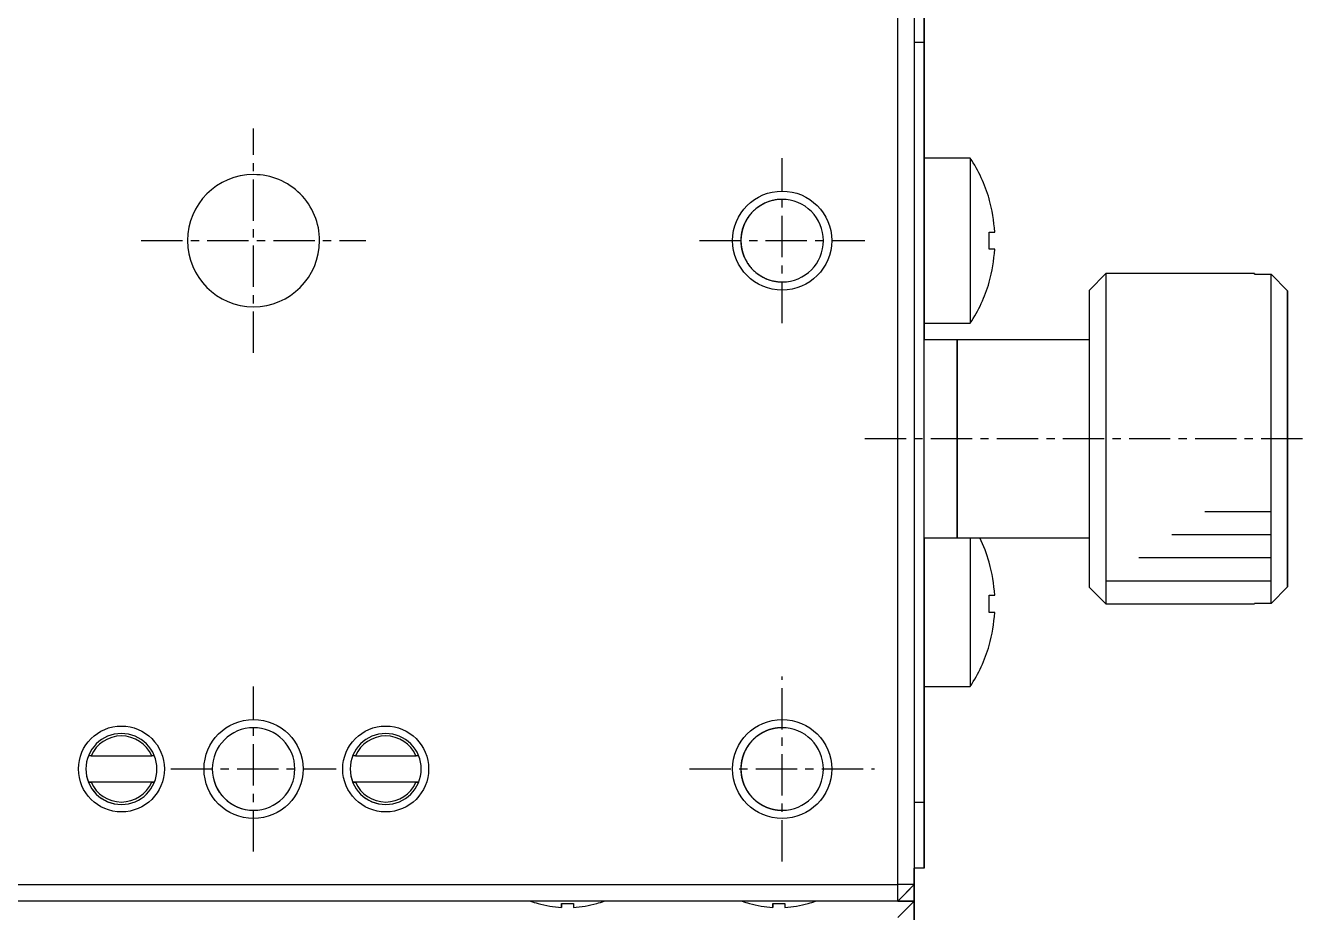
# Model space of a CAD drawing. Extents: x 93 to 296, y 41 to 278.
# Drawn here: x 126.63 to 165.28, y 122.5 to 149.36 of the extents above; entities that cross this region are included whole.
import ezdxf

# ---------------------------------------------------------------- set-up
doc = ezdxf.new("R2010")
doc.units = 0
doc.linetypes.add('CENTER', pattern=[2, 1.25, -0.25, 0.25, -0.25])
doc.layers.get('0').update_dxf_attribs({"linetype": 'CONTINUOUS'})
doc.layers.add('CENTER', color=1, linetype='CENTER')

# ---------------------------------------------------------------- blocks, each defined once
blk = doc.blocks.new('AID5680')
at = {"color": 3, "linetype": 'CONTINUOUS'}
for p, q in [((196.459104, 152.565071), (198.459986, 152.565071)), ((195.459401, 151.865071), (198.459986, 151.865071)), ((194.459697, 151.165071), (198.459986, 151.165071)), ((193.459993, 150.465071), (198.459986, 150.465071))]:
    blk.add_line(p, q, dxfattribs=at)
at = {"color": 7, "linetype": 'CONTINUOUS'}
blk.add_line((193.459993, 149.765071), (197.959993, 149.765071), dxfattribs=at)

msp = doc.modelspace()

# ---------------------------------------------------------------- linework, layer by layer
at = {"color": 7, "linetype": 'CONTINUOUS'}
for p, q in [((153.028, 123.349), (153.028, 162.349)), ((153.528, 162.349), (153.528, 123.349)), ((153.828, 148.849), (153.828, 150.849)), ((153.828, 150.849), (153.828, 148.849)), ((153.828, 149.199), (153.828, 147.549)), ((153.828, 147.549), (153.828, 149.199)), ((153.828, 125.849), (153.828, 148.849)), ((153.828, 148.849), (153.828, 145.349)), ((153.828, 147.549), (153.828, 139.849)), ((155.22, 145.349), (153.828, 145.349)), ((155.22, 145.349), (155.22, 140.349)), ((155.791, 144.108), (155.798, 144.111)), ((155.798, 144.111), (155.791, 144.108)), ((155.791, 143.109), (155.963, 143.109)), ((155.963, 142.589), (155.791, 142.589)), ((155.963, 142.589), (155.791, 142.589)), ((155.791, 141.59), (155.798, 141.587)), ((155.798, 141.587), (155.791, 141.59)), ((159.328, 141.849), (158.828, 141.349)), ((159.328, 141.849), (159.328, 131.849)), ((163.828, 141.849), (159.328, 141.849)), ((163.828, 141.833), (163.828, 141.849)), ((163.828, 141.849), (163.828, 141.833)), ((163.828, 141.833), (164.328, 141.833)), ((164.328, 131.865), (164.328, 141.833)), ((164.328, 141.833), (164.828, 141.331)), ((158.828, 132.349), (158.828, 141.349)), ((164.828, 132.367), (164.828, 141.331)), ((164.828, 132.367), (164.828, 141.331)), ((164.828, 141.331), (164.828, 132.367)), ((164.828, 141.331), (164.828, 132.367)), ((153.828, 140.349), (155.22, 140.349)), ((153.828, 140.349), (153.828, 139.849)), ((154.828, 139.849), (153.828, 139.849)), ((154.828, 133.849), (154.828, 139.849)), ((154.828, 139.849), (154.828, 133.849)), ((158.828, 139.849), (154.828, 139.849)), ((153.828, 133.849), (153.828, 127.149)), ((153.828, 133.849), (154.828, 133.849)), ((154.828, 133.849), (158.828, 133.849)), ((155.22, 133.849), (155.22, 129.349)), ((155.791, 133.108), (155.798, 133.111)), ((155.798, 133.111), (155.791, 133.108)), ((158.828, 132.349), (159.328, 131.849)), ((164.828, 132.367), (164.328, 131.865)), ((155.791, 132.109), (155.963, 132.109)), ((163.828, 131.865), (163.828, 131.849)), ((164.328, 131.865), (163.828, 131.865)), ((163.828, 131.849), (163.828, 131.865)), ((155.963, 131.589), (155.791, 131.589)), ((155.963, 131.589), (155.791, 131.589)), ((155.791, 130.59), (155.798, 130.587)), ((155.798, 130.587), (155.791, 130.59)), ((153.828, 129.349), (153.828, 125.849)), ((153.828, 129.349), (155.22, 129.349)), ((128.612, 127.249), (128.53, 127.249)), ((128.612, 127.249), (130.445, 127.249)), ((130.527, 127.249), (130.445, 127.249)), ((136.612, 127.249), (136.53, 127.249)), ((136.612, 127.249), (138.445, 127.249)), ((138.527, 127.249), (138.445, 127.249)), ((153.828, 125.499), (153.828, 127.149)), ((153.828, 127.149), (153.828, 125.499)), ((130.526, 126.449), (128.53, 126.449)), ((128.53, 126.449), (128.612, 126.449)), ((130.445, 126.449), (128.612, 126.449)), ((130.445, 126.449), (130.527, 126.449)), ((138.526, 126.449), (136.53, 126.449)), ((136.53, 126.449), (136.612, 126.449)), ((138.445, 126.449), (136.612, 126.449)), ((138.445, 126.449), (138.527, 126.449)), ((153.828, 123.849), (153.828, 125.849)), ((153.828, 125.849), (153.828, 123.849)), ((153.528, 123.349), (153.528, 123.849)), ((153.528, 123.349), (153.528, 123.849)), ((153.828, 123.849), (153.528, 123.849)), ((153.529, 92.849), (153.529, 123.849)), ((153.828, 123.849), (153.828, 123.849)), ((114.028, 123.349), (153.028, 123.349)), ((153.528, 123.349), (153.028, 122.849)), ((153.028, 122.849), (153.528, 123.349)), ((153.528, 123.349), (153.028, 123.349)), ((153.028, 122.849), (153.028, 123.349)), ((153.528, 123.349), (153.278, 123.099)), ((153.528, 123.349), (153.528, 123.349)), ((153.528, 123.349), (153.528, 122.849)), ((153.278, 123.099), (153.028, 122.849)), ((153.028, 122.849), (114.028, 122.849)), ((142.142, 122.779), (142.14, 122.775)), ((142.14, 122.775), (142.142, 122.779)), ((142.848, 122.659), (142.848, 122.779)), ((142.848, 122.779), (142.848, 122.659)), ((142.848, 122.659), (142.848, 122.779)), ((143.208, 122.779), (143.208, 122.659)), ((143.915, 122.779), (143.917, 122.775)), ((148.542, 122.779), (148.54, 122.775)), ((148.54, 122.775), (148.542, 122.779)), ((149.248, 122.659), (149.248, 122.779)), ((149.248, 122.779), (149.248, 122.659)), ((149.248, 122.659), (149.248, 122.779)), ((149.608, 122.779), (149.608, 122.659)), ((150.315, 122.779), (150.317, 122.775)), ((153.528, 122.849), (153.028, 122.849)), ((153.028, 122.849), (153.528, 122.849)), ((153.028, 122.349), (153.528, 122.849)), ((153.028, 122.849), (153.028, 122.849)), ((153.528, 122.849), (153.528, 88.849))]:
    msp.add_line(p, q, dxfattribs=at)
at = {"color": 9, "linetype": 'CONTINUOUS'}
for p, q in [((153.828, 148.849), (153.528, 148.849)), ((153.528, 125.849), (153.828, 125.849))]:
    msp.add_line(p, q, dxfattribs=at)
at = {"color": 7, "linetype": 'CONTINUOUS'}
for points in [[(149.528, 144.099, 0), (149.498, 144.099, 0), (149.467, 144.097, 0), (149.436, 144.096, 0), (149.406, 144.093, 0), (149.375, 144.09, 0), (149.345, 144.085, 0), (149.315, 144.081, 0), (149.284, 144.075, 0), (149.254, 144.069, 0), (149.225, 144.062, 0), (149.195, 144.054, 0), (149.165, 144.045, 0), (149.136, 144.036, 0), (149.107, 144.026, 0), (149.078, 144.015, 0), (149.05, 144.004, 0), (149.022, 143.992, 0), (148.994, 143.979, 0), (148.966, 143.966, 0), (148.939, 143.951, 0), (148.912, 143.937, 0), (148.886, 143.921, 0), (148.859, 143.905, 0), (148.834, 143.888, 0), (148.808, 143.871, 0), (148.784, 143.853, 0), (148.759, 143.834, 0), (148.735, 143.815, 0), (148.712, 143.795, 0), (148.689, 143.775, 0), (148.666, 143.754, 0), (148.644, 143.733, 0), (148.623, 143.711, 0), (148.602, 143.688, 0), (148.582, 143.665, 0), (148.562, 143.642, 0), (148.543, 143.618, 0), (148.524, 143.594, 0), (148.506, 143.569, 0), (148.489, 143.543, 0), (148.472, 143.518, 0), (148.456, 143.492, 0), (148.441, 143.465, 0), (148.426, 143.438, 0), (148.412, 143.411, 0), (148.398, 143.383, 0), (148.385, 143.356, 0), (148.373, 143.327, 0), (148.362, 143.299, 0), (148.351, 143.27, 0), (148.341, 143.241, 0), (148.332, 143.212, 0), (148.323, 143.182, 0), (148.316, 143.153, 0), (148.309, 143.123, 0), (148.302, 143.093, 0), (148.297, 143.063, 0), (148.292, 143.032, 0), (148.288, 143.002, 0), (148.284, 142.972, 0), (148.282, 142.941, 0), (148.28, 142.91, 0), (148.279, 142.88, 0), (148.278, 142.849, 0), (148.279, 142.818, 0), (148.28, 142.788, 0), (148.282, 142.757, 0), (148.284, 142.726, 0), (148.288, 142.696, 0), (148.292, 142.666, 0), (148.297, 142.635, 0), (148.302, 142.605, 0), (148.309, 142.575, 0), (148.316, 142.545, 0), (148.323, 142.516, 0), (148.332, 142.486, 0), (148.341, 142.457, 0), (148.351, 142.428, 0), (148.362, 142.399, 0), (148.373, 142.371, 0), (148.385, 142.342, 0), (148.398, 142.315, 0), (148.412, 142.287, 0), (148.426, 142.26, 0), (148.441, 142.233, 0), (148.456, 142.206, 0), (148.472, 142.18, 0), (148.489, 142.155, 0), (148.506, 142.129, 0), (148.524, 142.104, 0), (148.543, 142.08, 0), (148.562, 142.056, 0), (148.582, 142.033, 0), (148.602, 142.01, 0), (148.623, 141.987, 0), (148.644, 141.965, 0), (148.666, 141.944, 0), (148.689, 141.923, 0), (148.712, 141.902, 0), (148.735, 141.883, 0), (148.759, 141.864, 0), (148.784, 141.845, 0), (148.808, 141.827, 0), (148.834, 141.81, 0), (148.859, 141.793, 0), (148.886, 141.777, 0), (148.912, 141.761, 0), (148.939, 141.747, 0), (148.966, 141.732, 0), (148.994, 141.719, 0), (149.022, 141.706, 0), (149.05, 141.694, 0), (149.078, 141.683, 0), (149.107, 141.672, 0), (149.136, 141.662, 0), (149.165, 141.653, 0), (149.195, 141.644, 0), (149.225, 141.636, 0), (149.254, 141.629, 0), (149.284, 141.623, 0), (149.315, 141.617, 0), (149.345, 141.613, 0), (149.375, 141.608, 0), (149.406, 141.605, 0), (149.436, 141.602, 0), (149.467, 141.6, 0), (149.498, 141.599, 0), (149.528, 141.599, 0)], [(155.791, 142.589, 0), (155.791, 142.593, 0), (155.791, 142.597, 0), (155.792, 142.601, 0), (155.792, 142.605, 0), (155.792, 142.609, 0), (155.792, 142.613, 0), (155.792, 142.617, 0), (155.793, 142.621, 0), (155.793, 142.626, 0), (155.793, 142.63, 0), (155.793, 142.634, 0), (155.793, 142.638, 0), (155.793, 142.642, 0), (155.794, 142.646, 0), (155.794, 142.65, 0), (155.794, 142.654, 0), (155.794, 142.658, 0), (155.794, 142.662, 0), (155.794, 142.666, 0), (155.795, 142.67, 0), (155.795, 142.674, 0), (155.795, 142.678, 0), (155.795, 142.682, 0), (155.795, 142.686, 0), (155.795, 142.69, 0), (155.795, 142.695, 0), (155.796, 142.699, 0), (155.796, 142.703, 0), (155.796, 142.707, 0), (155.796, 142.711, 0), (155.796, 142.715, 0), (155.796, 142.719, 0), (155.796, 142.723, 0), (155.796, 142.727, 0), (155.796, 142.731, 0), (155.796, 142.735, 0), (155.797, 142.739, 0), (155.797, 142.743, 0), (155.797, 142.747, 0), (155.797, 142.751, 0), (155.797, 142.755, 0), (155.797, 142.76, 0), (155.797, 142.764, 0), (155.797, 142.768, 0), (155.797, 142.772, 0), (155.797, 142.776, 0), (155.797, 142.78, 0), (155.797, 142.784, 0), (155.797, 142.788, 0), (155.797, 142.792, 0), (155.798, 142.796, 0), (155.798, 142.8, 0), (155.798, 142.804, 0), (155.798, 142.808, 0), (155.798, 142.812, 0), (155.798, 142.816, 0), (155.798, 142.821, 0), (155.798, 142.825, 0), (155.798, 142.829, 0), (155.798, 142.833, 0), (155.798, 142.837, 0), (155.798, 142.841, 0), (155.798, 142.845, 0), (155.798, 142.849, 0), (155.798, 142.853, 0), (155.798, 142.857, 0), (155.798, 142.861, 0), (155.798, 142.865, 0), (155.798, 142.869, 0), (155.798, 142.873, 0), (155.798, 142.877, 0), (155.798, 142.881, 0), (155.798, 142.886, 0), (155.798, 142.89, 0), (155.798, 142.894, 0), (155.798, 142.898, 0), (155.798, 142.902, 0), (155.797, 142.906, 0), (155.797, 142.91, 0), (155.797, 142.914, 0), (155.797, 142.918, 0), (155.797, 142.922, 0), (155.797, 142.926, 0), (155.797, 142.93, 0), (155.797, 142.934, 0), (155.797, 142.938, 0), (155.797, 142.942, 0), (155.797, 142.947, 0), (155.797, 142.951, 0), (155.797, 142.955, 0), (155.797, 142.959, 0), (155.796, 142.963, 0), (155.796, 142.967, 0), (155.796, 142.971, 0), (155.796, 142.975, 0), (155.796, 142.979, 0), (155.796, 142.983, 0), (155.796, 142.987, 0), (155.796, 142.991, 0), (155.796, 142.995, 0), (155.796, 142.999, 0), (155.795, 143.003, 0), (155.795, 143.007, 0), (155.795, 143.012, 0), (155.795, 143.016, 0), (155.795, 143.02, 0), (155.795, 143.024, 0), (155.795, 143.028, 0), (155.794, 143.032, 0), (155.794, 143.036, 0), (155.794, 143.04, 0), (155.794, 143.044, 0), (155.794, 143.048, 0), (155.794, 143.052, 0), (155.793, 143.056, 0), (155.793, 143.06, 0), (155.793, 143.064, 0), (155.793, 143.068, 0), (155.793, 143.072, 0), (155.793, 143.077, 0), (155.792, 143.081, 0), (155.792, 143.085, 0), (155.792, 143.089, 0), (155.792, 143.093, 0), (155.792, 143.097, 0), (155.791, 143.101, 0), (155.791, 143.105, 0), (155.791, 143.109, 0)], [(149.028, 141.703, 0), (149.029, 141.703, 0), (149.029, 141.703, 0), (149.03, 141.703, 0), (149.03, 141.703, 0), (149.03, 141.702, 0), (149.031, 141.702, 0), (149.031, 141.702, 0), (149.032, 141.702, 0), (149.032, 141.702, 0), (149.033, 141.701, 0), (149.033, 141.701, 0), (149.033, 141.701, 0), (149.034, 141.701, 0), (149.034, 141.701, 0), (149.035, 141.7, 0), (149.035, 141.7, 0), (149.036, 141.7, 0), (149.036, 141.7, 0), (149.037, 141.7, 0), (149.037, 141.7, 0), (149.037, 141.699, 0), (149.038, 141.699, 0), (149.038, 141.699, 0), (149.039, 141.699, 0), (149.039, 141.699, 0), (149.04, 141.698, 0), (149.04, 141.698, 0), (149.04, 141.698, 0), (149.041, 141.698, 0), (149.041, 141.698, 0), (149.042, 141.698, 0), (149.042, 141.697, 0), (149.043, 141.697, 0), (149.043, 141.697, 0), (149.044, 141.697, 0), (149.044, 141.697, 0), (149.044, 141.696, 0), (149.045, 141.696, 0), (149.045, 141.696, 0), (149.046, 141.696, 0), (149.046, 141.696, 0), (149.047, 141.695, 0), (149.047, 141.695, 0), (149.048, 141.695, 0), (149.048, 141.695, 0), (149.048, 141.695, 0), (149.049, 141.695, 0), (149.049, 141.694, 0), (149.05, 141.694, 0), (149.05, 141.694, 0), (149.051, 141.694, 0), (149.051, 141.694, 0), (149.051, 141.693, 0), (149.052, 141.693, 0), (149.052, 141.693, 0), (149.053, 141.693, 0), (149.053, 141.693, 0), (149.054, 141.693, 0), (149.054, 141.692, 0), (149.055, 141.692, 0), (149.055, 141.692, 0), (149.055, 141.692, 0), (149.056, 141.692, 0), (149.056, 141.691, 0), (149.057, 141.691, 0), (149.057, 141.691, 0), (149.058, 141.691, 0), (149.058, 141.691, 0), (149.059, 141.691, 0), (149.059, 141.69, 0), (149.059, 141.69, 0), (149.06, 141.69, 0), (149.06, 141.69, 0), (149.061, 141.69, 0), (149.061, 141.69, 0), (149.062, 141.689, 0), (149.062, 141.689, 0), (149.063, 141.689, 0), (149.063, 141.689, 0), (149.063, 141.689, 0), (149.064, 141.688, 0), (149.064, 141.688, 0), (149.065, 141.688, 0), (149.065, 141.688, 0), (149.066, 141.688, 0), (149.066, 141.688, 0), (149.066, 141.687, 0), (149.067, 141.687, 0), (149.067, 141.687, 0), (149.068, 141.687, 0), (149.068, 141.687, 0), (149.069, 141.687, 0), (149.069, 141.686, 0), (149.07, 141.686, 0), (149.07, 141.686, 0), (149.07, 141.686, 0), (149.071, 141.686, 0), (149.071, 141.685, 0), (149.072, 141.685, 0), (149.072, 141.685, 0), (149.073, 141.685, 0), (149.073, 141.685, 0), (149.074, 141.685, 0), (149.074, 141.684, 0), (149.074, 141.684, 0), (149.075, 141.684, 0), (149.075, 141.684, 0), (149.076, 141.684, 0), (149.076, 141.684, 0), (149.077, 141.683, 0), (149.077, 141.683, 0), (149.078, 141.683, 0), (149.078, 141.683, 0), (149.078, 141.683, 0), (149.079, 141.683, 0), (149.079, 141.682, 0), (149.08, 141.682, 0), (149.08, 141.682, 0), (149.081, 141.682, 0), (149.081, 141.682, 0), (149.082, 141.682, 0), (149.082, 141.681, 0), (149.082, 141.681, 0), (149.083, 141.681, 0), (149.083, 141.681, 0), (149.084, 141.681, 0), (149.084, 141.68, 0), (149.085, 141.68, 0)], [(155.791, 131.589, 0), (155.791, 131.593, 0), (155.791, 131.597, 0), (155.792, 131.601, 0), (155.792, 131.605, 0), (155.792, 131.609, 0), (155.792, 131.613, 0), (155.792, 131.617, 0), (155.793, 131.621, 0), (155.793, 131.626, 0), (155.793, 131.63, 0), (155.793, 131.634, 0), (155.793, 131.638, 0), (155.793, 131.642, 0), (155.794, 131.646, 0), (155.794, 131.65, 0), (155.794, 131.654, 0), (155.794, 131.658, 0), (155.794, 131.662, 0), (155.794, 131.666, 0), (155.795, 131.67, 0), (155.795, 131.674, 0), (155.795, 131.678, 0), (155.795, 131.682, 0), (155.795, 131.686, 0), (155.795, 131.69, 0), (155.795, 131.695, 0), (155.796, 131.699, 0), (155.796, 131.703, 0), (155.796, 131.707, 0), (155.796, 131.711, 0), (155.796, 131.715, 0), (155.796, 131.719, 0), (155.796, 131.723, 0), (155.796, 131.727, 0), (155.796, 131.731, 0), (155.796, 131.735, 0), (155.797, 131.739, 0), (155.797, 131.743, 0), (155.797, 131.747, 0), (155.797, 131.751, 0), (155.797, 131.755, 0), (155.797, 131.76, 0), (155.797, 131.764, 0), (155.797, 131.768, 0), (155.797, 131.772, 0), (155.797, 131.776, 0), (155.797, 131.78, 0), (155.797, 131.784, 0), (155.797, 131.788, 0), (155.797, 131.792, 0), (155.798, 131.796, 0), (155.798, 131.8, 0), (155.798, 131.804, 0), (155.798, 131.808, 0), (155.798, 131.812, 0), (155.798, 131.816, 0), (155.798, 131.821, 0), (155.798, 131.825, 0), (155.798, 131.829, 0), (155.798, 131.833, 0), (155.798, 131.837, 0), (155.798, 131.841, 0), (155.798, 131.845, 0), (155.798, 131.849, 0), (155.798, 131.853, 0), (155.798, 131.857, 0), (155.798, 131.861, 0), (155.798, 131.865, 0), (155.798, 131.869, 0), (155.798, 131.873, 0), (155.798, 131.877, 0), (155.798, 131.881, 0), (155.798, 131.886, 0), (155.798, 131.89, 0), (155.798, 131.894, 0), (155.798, 131.898, 0), (155.798, 131.902, 0), (155.797, 131.906, 0), (155.797, 131.91, 0), (155.797, 131.914, 0), (155.797, 131.918, 0), (155.797, 131.922, 0), (155.797, 131.926, 0), (155.797, 131.93, 0), (155.797, 131.934, 0), (155.797, 131.938, 0), (155.797, 131.942, 0), (155.797, 131.947, 0), (155.797, 131.951, 0), (155.797, 131.955, 0), (155.797, 131.959, 0), (155.796, 131.963, 0), (155.796, 131.967, 0), (155.796, 131.971, 0), (155.796, 131.975, 0), (155.796, 131.979, 0), (155.796, 131.983, 0), (155.796, 131.987, 0), (155.796, 131.991, 0), (155.796, 131.995, 0), (155.796, 131.999, 0), (155.795, 132.003, 0), (155.795, 132.007, 0), (155.795, 132.012, 0), (155.795, 132.016, 0), (155.795, 132.02, 0), (155.795, 132.024, 0), (155.795, 132.028, 0), (155.794, 132.032, 0), (155.794, 132.036, 0), (155.794, 132.04, 0), (155.794, 132.044, 0), (155.794, 132.048, 0), (155.794, 132.052, 0), (155.793, 132.056, 0), (155.793, 132.06, 0), (155.793, 132.064, 0), (155.793, 132.068, 0), (155.793, 132.072, 0), (155.793, 132.077, 0), (155.792, 132.081, 0), (155.792, 132.085, 0), (155.792, 132.089, 0), (155.792, 132.093, 0), (155.792, 132.097, 0), (155.791, 132.101, 0), (155.791, 132.105, 0), (155.791, 132.109, 0)], [(149.528, 128.099, 0), (149.498, 128.099, 0), (149.467, 128.097, 0), (149.436, 128.096, 0), (149.406, 128.093, 0), (149.375, 128.09, 0), (149.345, 128.085, 0), (149.315, 128.081, 0), (149.284, 128.075, 0), (149.254, 128.069, 0), (149.225, 128.062, 0), (149.195, 128.054, 0), (149.165, 128.045, 0), (149.136, 128.036, 0), (149.107, 128.026, 0), (149.078, 128.015, 0), (149.05, 128.004, 0), (149.022, 127.992, 0), (148.994, 127.979, 0), (148.966, 127.966, 0), (148.939, 127.951, 0), (148.912, 127.937, 0), (148.886, 127.921, 0), (148.859, 127.905, 0), (148.834, 127.888, 0), (148.808, 127.871, 0), (148.784, 127.853, 0), (148.759, 127.834, 0), (148.735, 127.815, 0), (148.712, 127.795, 0), (148.689, 127.775, 0), (148.666, 127.754, 0), (148.644, 127.733, 0), (148.623, 127.711, 0), (148.602, 127.688, 0), (148.582, 127.665, 0), (148.562, 127.642, 0), (148.543, 127.618, 0), (148.524, 127.594, 0), (148.506, 127.569, 0), (148.489, 127.543, 0), (148.472, 127.518, 0), (148.456, 127.492, 0), (148.441, 127.465, 0), (148.426, 127.438, 0), (148.412, 127.411, 0), (148.398, 127.383, 0), (148.385, 127.356, 0), (148.373, 127.327, 0), (148.362, 127.299, 0), (148.351, 127.27, 0), (148.341, 127.241, 0), (148.332, 127.212, 0), (148.323, 127.182, 0), (148.316, 127.153, 0), (148.309, 127.123, 0), (148.302, 127.093, 0), (148.297, 127.063, 0), (148.292, 127.032, 0), (148.288, 127.002, 0), (148.284, 126.972, 0), (148.282, 126.941, 0), (148.28, 126.91, 0), (148.279, 126.88, 0), (148.278, 126.849, 0), (148.279, 126.818, 0), (148.28, 126.788, 0), (148.282, 126.757, 0), (148.284, 126.726, 0), (148.288, 126.696, 0), (148.292, 126.666, 0), (148.297, 126.635, 0), (148.302, 126.605, 0), (148.309, 126.575, 0), (148.316, 126.545, 0), (148.323, 126.516, 0), (148.332, 126.486, 0), (148.341, 126.457, 0), (148.351, 126.428, 0), (148.362, 126.399, 0), (148.373, 126.371, 0), (148.385, 126.342, 0), (148.398, 126.315, 0), (148.412, 126.287, 0), (148.426, 126.26, 0), (148.441, 126.233, 0), (148.456, 126.206, 0), (148.472, 126.18, 0), (148.489, 126.155, 0), (148.506, 126.129, 0), (148.524, 126.104, 0), (148.543, 126.08, 0), (148.562, 126.056, 0), (148.582, 126.033, 0), (148.602, 126.01, 0), (148.623, 125.987, 0), (148.644, 125.965, 0), (148.666, 125.944, 0), (148.689, 125.923, 0), (148.712, 125.902, 0), (148.735, 125.883, 0), (148.759, 125.864, 0), (148.784, 125.845, 0), (148.808, 125.827, 0), (148.834, 125.81, 0), (148.859, 125.793, 0), (148.886, 125.777, 0), (148.912, 125.761, 0), (148.939, 125.747, 0), (148.966, 125.732, 0), (148.994, 125.719, 0), (149.022, 125.706, 0), (149.05, 125.694, 0), (149.078, 125.683, 0), (149.107, 125.672, 0), (149.136, 125.662, 0), (149.165, 125.653, 0), (149.195, 125.644, 0), (149.225, 125.636, 0), (149.254, 125.629, 0), (149.284, 125.623, 0), (149.315, 125.617, 0), (149.345, 125.613, 0), (149.375, 125.608, 0), (149.406, 125.605, 0), (149.436, 125.602, 0), (149.467, 125.6, 0), (149.498, 125.599, 0), (149.528, 125.599, 0)], [(149.028, 127.995, 0), (149.02, 127.991, 0), (149.011, 127.987, 0), (149.002, 127.983, 0), (148.994, 127.979, 0), (148.985, 127.975, 0), (148.977, 127.971, 0), (148.968, 127.967, 0), (148.96, 127.962, 0), (148.951, 127.958, 0), (148.943, 127.954, 0), (148.935, 127.949, 0), (148.926, 127.945, 0), (148.918, 127.94, 0), (148.91, 127.935, 0), (148.902, 127.931, 0), (148.894, 127.926, 0), (148.885, 127.921, 0), (148.877, 127.916, 0), (148.869, 127.911, 0), (148.861, 127.906, 0), (148.853, 127.901, 0), (148.845, 127.896, 0), (148.837, 127.891, 0), (148.83, 127.886, 0), (148.822, 127.88, 0), (148.814, 127.875, 0), (148.806, 127.869, 0), (148.799, 127.864, 0), (148.791, 127.858, 0), (148.783, 127.853, 0), (148.776, 127.847, 0), (148.768, 127.841, 0), (148.761, 127.836, 0), (148.753, 127.83, 0), (148.746, 127.824, 0), (148.739, 127.818, 0), (148.731, 127.812, 0), (148.724, 127.806, 0), (148.717, 127.8, 0), (148.71, 127.794, 0), (148.702, 127.787, 0), (148.695, 127.781, 0), (148.688, 127.775, 0), (148.681, 127.768, 0), (148.674, 127.762, 0), (148.668, 127.755, 0), (148.661, 127.749, 0), (148.654, 127.742, 0), (148.647, 127.736, 0), (148.641, 127.729, 0), (148.634, 127.722, 0), (148.627, 127.716, 0), (148.621, 127.709, 0), (148.614, 127.702, 0), (148.608, 127.695, 0), (148.602, 127.688, 0), (148.595, 127.681, 0), (148.589, 127.674, 0), (148.583, 127.667, 0), (148.577, 127.659, 0), (148.571, 127.652, 0), (148.564, 127.645, 0), (148.558, 127.638, 0), (148.553, 127.63, 0), (148.547, 127.623, 0), (148.541, 127.615, 0), (148.535, 127.608, 0), (148.529, 127.6, 0), (148.524, 127.593, 0), (148.518, 127.585, 0), (148.513, 127.578, 0), (148.507, 127.57, 0), (148.502, 127.562, 0), (148.496, 127.554, 0), (148.491, 127.547, 0), (148.486, 127.539, 0), (148.481, 127.531, 0), (148.475, 127.523, 0), (148.47, 127.515, 0), (148.465, 127.507, 0), (148.46, 127.499, 0), (148.456, 127.491, 0), (148.451, 127.482, 0), (148.446, 127.474, 0), (148.441, 127.466, 0), (148.437, 127.458, 0), (148.432, 127.45, 0), (148.428, 127.441, 0), (148.423, 127.433, 0), (148.419, 127.425, 0), (148.414, 127.416, 0), (148.41, 127.408, 0), (148.406, 127.399, 0), (148.402, 127.391, 0), (148.398, 127.382, 0), (148.394, 127.374, 0), (148.39, 127.365, 0), (148.386, 127.356, 0), (148.382, 127.348, 0), (148.378, 127.339, 0), (148.375, 127.33, 0), (148.371, 127.322, 0), (148.368, 127.313, 0), (148.364, 127.304, 0), (148.361, 127.295, 0), (148.357, 127.286, 0), (148.354, 127.278, 0), (148.351, 127.269, 0), (148.348, 127.26, 0), (148.345, 127.251, 0), (148.342, 127.242, 0), (148.339, 127.233, 0), (148.336, 127.224, 0), (148.333, 127.215, 0), (148.33, 127.206, 0), (148.328, 127.197, 0), (148.325, 127.188, 0), (148.322, 127.178, 0), (148.32, 127.169, 0), (148.318, 127.16, 0), (148.315, 127.151, 0), (148.313, 127.142, 0), (148.311, 127.133, 0), (148.309, 127.123, 0), (148.307, 127.114, 0), (148.305, 127.105, 0), (148.303, 127.096, 0), (148.301, 127.086, 0)], [(149.528, 128.099, 0), (149.524, 128.099, 0), (149.52, 128.099, 0), (149.516, 128.099, 0), (149.512, 128.099, 0), (149.508, 128.099, 0), (149.504, 128.099, 0), (149.5, 128.099, 0), (149.496, 128.099, 0), (149.492, 128.098, 0), (149.488, 128.098, 0), (149.484, 128.098, 0), (149.48, 128.098, 0), (149.476, 128.098, 0), (149.472, 128.098, 0), (149.468, 128.098, 0), (149.464, 128.097, 0), (149.46, 128.097, 0), (149.456, 128.097, 0), (149.452, 128.097, 0), (149.448, 128.096, 0), (149.444, 128.096, 0), (149.44, 128.096, 0), (149.436, 128.096, 0), (149.432, 128.095, 0), (149.428, 128.095, 0), (149.424, 128.095, 0), (149.42, 128.094, 0), (149.416, 128.094, 0), (149.412, 128.094, 0), (149.408, 128.093, 0), (149.404, 128.093, 0), (149.4, 128.092, 0), (149.396, 128.092, 0), (149.392, 128.092, 0), (149.388, 128.091, 0), (149.384, 128.091, 0), (149.38, 128.09, 0), (149.376, 128.09, 0), (149.372, 128.089, 0), (149.368, 128.089, 0), (149.364, 128.088, 0), (149.36, 128.088, 0), (149.356, 128.087, 0), (149.352, 128.086, 0), (149.348, 128.086, 0), (149.344, 128.085, 0), (149.34, 128.085, 0), (149.336, 128.084, 0), (149.332, 128.084, 0), (149.328, 128.083, 0), (149.324, 128.082, 0), (149.32, 128.082, 0), (149.316, 128.081, 0), (149.312, 128.08, 0), (149.308, 128.079, 0), (149.304, 128.079, 0), (149.3, 128.078, 0), (149.297, 128.077, 0), (149.293, 128.077, 0), (149.289, 128.076, 0), (149.285, 128.075, 0), (149.281, 128.074, 0), (149.277, 128.073, 0), (149.273, 128.073, 0), (149.269, 128.072, 0), (149.265, 128.071, 0), (149.261, 128.07, 0), (149.257, 128.069, 0), (149.253, 128.068, 0), (149.249, 128.067, 0), (149.245, 128.067, 0), (149.241, 128.066, 0), (149.238, 128.065, 0), (149.234, 128.064, 0), (149.23, 128.063, 0), (149.226, 128.062, 0), (149.222, 128.061, 0), (149.218, 128.06, 0), (149.214, 128.059, 0), (149.21, 128.058, 0), (149.206, 128.057, 0), (149.203, 128.056, 0), (149.199, 128.055, 0), (149.195, 128.054, 0), (149.191, 128.053, 0), (149.187, 128.052, 0), (149.183, 128.05, 0), (149.179, 128.049, 0), (149.175, 128.048, 0), (149.172, 128.047, 0), (149.168, 128.046, 0), (149.164, 128.045, 0), (149.16, 128.044, 0), (149.156, 128.042, 0), (149.152, 128.041, 0), (149.149, 128.04, 0), (149.145, 128.039, 0), (149.141, 128.037, 0), (149.137, 128.036, 0), (149.133, 128.035, 0), (149.129, 128.034, 0), (149.126, 128.032, 0), (149.122, 128.031, 0), (149.118, 128.03, 0), (149.114, 128.028, 0), (149.11, 128.027, 0), (149.107, 128.026, 0), (149.103, 128.024, 0), (149.099, 128.023, 0), (149.095, 128.022, 0), (149.092, 128.02, 0), (149.088, 128.019, 0), (149.084, 128.017, 0), (149.08, 128.016, 0), (149.077, 128.015, 0), (149.073, 128.013, 0), (149.069, 128.012, 0), (149.065, 128.01, 0), (149.062, 128.009, 0), (149.058, 128.007, 0), (149.054, 128.006, 0), (149.05, 128.004, 0), (149.047, 128.003, 0), (149.043, 128.001, 0), (149.039, 127.999, 0), (149.036, 127.998, 0), (149.032, 127.996, 0), (149.028, 127.995, 0)], [(148.301, 126.612, 0), (148.303, 126.602, 0), (148.305, 126.593, 0), (148.307, 126.584, 0), (148.309, 126.575, 0), (148.311, 126.565, 0), (148.313, 126.556, 0), (148.315, 126.547, 0), (148.318, 126.538, 0), (148.32, 126.529, 0), (148.322, 126.519, 0), (148.325, 126.51, 0), (148.328, 126.501, 0), (148.33, 126.492, 0), (148.333, 126.483, 0), (148.336, 126.474, 0), (148.339, 126.465, 0), (148.342, 126.456, 0), (148.345, 126.447, 0), (148.348, 126.438, 0), (148.351, 126.429, 0), (148.354, 126.42, 0), (148.357, 126.412, 0), (148.361, 126.403, 0), (148.364, 126.394, 0), (148.368, 126.385, 0), (148.371, 126.376, 0), (148.375, 126.368, 0), (148.378, 126.359, 0), (148.382, 126.35, 0), (148.386, 126.342, 0), (148.39, 126.333, 0), (148.394, 126.324, 0), (148.398, 126.316, 0), (148.402, 126.307, 0), (148.406, 126.299, 0), (148.41, 126.29, 0), (148.414, 126.282, 0), (148.419, 126.273, 0), (148.423, 126.265, 0), (148.428, 126.257, 0), (148.432, 126.248, 0), (148.437, 126.24, 0), (148.441, 126.232, 0), (148.446, 126.224, 0), (148.451, 126.215, 0), (148.456, 126.207, 0), (148.46, 126.199, 0), (148.465, 126.191, 0), (148.47, 126.183, 0), (148.475, 126.175, 0), (148.481, 126.167, 0), (148.486, 126.159, 0), (148.491, 126.151, 0), (148.496, 126.144, 0), (148.502, 126.136, 0), (148.507, 126.128, 0), (148.513, 126.12, 0), (148.518, 126.113, 0), (148.524, 126.105, 0), (148.529, 126.098, 0), (148.535, 126.09, 0), (148.541, 126.083, 0), (148.547, 126.075, 0), (148.553, 126.068, 0), (148.558, 126.06, 0), (148.564, 126.053, 0), (148.571, 126.046, 0), (148.577, 126.039, 0), (148.583, 126.031, 0), (148.589, 126.024, 0), (148.595, 126.017, 0), (148.602, 126.01, 0), (148.608, 126.003, 0), (148.614, 125.996, 0), (148.621, 125.989, 0), (148.627, 125.982, 0), (148.634, 125.976, 0), (148.641, 125.969, 0), (148.647, 125.962, 0), (148.654, 125.956, 0), (148.661, 125.949, 0), (148.668, 125.942, 0), (148.674, 125.936, 0), (148.681, 125.93, 0), (148.688, 125.923, 0), (148.695, 125.917, 0), (148.702, 125.911, 0), (148.71, 125.904, 0), (148.717, 125.898, 0), (148.724, 125.892, 0), (148.731, 125.886, 0), (148.739, 125.88, 0), (148.746, 125.874, 0), (148.753, 125.868, 0), (148.761, 125.862, 0), (148.768, 125.857, 0), (148.776, 125.851, 0), (148.783, 125.845, 0), (148.791, 125.84, 0), (148.799, 125.834, 0), (148.806, 125.829, 0), (148.814, 125.823, 0), (148.822, 125.818, 0), (148.83, 125.812, 0), (148.837, 125.807, 0), (148.845, 125.802, 0), (148.853, 125.797, 0), (148.861, 125.792, 0), (148.869, 125.787, 0), (148.877, 125.782, 0), (148.885, 125.777, 0), (148.894, 125.772, 0), (148.902, 125.767, 0), (148.91, 125.763, 0), (148.918, 125.758, 0), (148.926, 125.753, 0), (148.935, 125.749, 0), (148.943, 125.744, 0), (148.951, 125.74, 0), (148.96, 125.736, 0), (148.968, 125.731, 0), (148.977, 125.727, 0), (148.985, 125.723, 0), (148.994, 125.719, 0), (149.002, 125.715, 0), (149.011, 125.711, 0), (149.02, 125.707, 0), (149.028, 125.703, 0)], [(149.028, 125.703, 0), (149.032, 125.702, 0), (149.036, 125.7, 0), (149.039, 125.699, 0), (149.043, 125.697, 0), (149.047, 125.695, 0), (149.05, 125.694, 0), (149.054, 125.692, 0), (149.058, 125.691, 0), (149.062, 125.689, 0), (149.065, 125.688, 0), (149.069, 125.686, 0), (149.073, 125.685, 0), (149.077, 125.683, 0), (149.08, 125.682, 0), (149.084, 125.681, 0), (149.088, 125.679, 0), (149.092, 125.678, 0), (149.095, 125.676, 0), (149.099, 125.675, 0), (149.103, 125.674, 0), (149.107, 125.672, 0), (149.11, 125.671, 0), (149.114, 125.67, 0), (149.118, 125.668, 0), (149.122, 125.667, 0), (149.126, 125.666, 0), (149.129, 125.664, 0), (149.133, 125.663, 0), (149.137, 125.662, 0), (149.141, 125.661, 0), (149.145, 125.659, 0), (149.149, 125.658, 0), (149.152, 125.657, 0), (149.156, 125.656, 0), (149.16, 125.654, 0), (149.164, 125.653, 0), (149.168, 125.652, 0), (149.172, 125.651, 0), (149.175, 125.65, 0), (149.179, 125.649, 0), (149.183, 125.648, 0), (149.187, 125.646, 0), (149.191, 125.645, 0), (149.195, 125.644, 0), (149.199, 125.643, 0), (149.203, 125.642, 0), (149.206, 125.641, 0), (149.21, 125.64, 0), (149.214, 125.639, 0), (149.218, 125.638, 0), (149.222, 125.637, 0), (149.226, 125.636, 0), (149.23, 125.635, 0), (149.234, 125.634, 0), (149.238, 125.633, 0), (149.241, 125.632, 0), (149.245, 125.631, 0), (149.249, 125.631, 0), (149.253, 125.63, 0), (149.257, 125.629, 0), (149.261, 125.628, 0), (149.265, 125.627, 0), (149.269, 125.626, 0), (149.273, 125.625, 0), (149.277, 125.625, 0), (149.281, 125.624, 0), (149.285, 125.623, 0), (149.289, 125.622, 0), (149.293, 125.621, 0), (149.297, 125.621, 0), (149.3, 125.62, 0), (149.304, 125.619, 0), (149.308, 125.618, 0), (149.312, 125.618, 0), (149.316, 125.617, 0), (149.32, 125.616, 0), (149.324, 125.616, 0), (149.328, 125.615, 0), (149.332, 125.614, 0), (149.336, 125.614, 0), (149.34, 125.613, 0), (149.344, 125.613, 0), (149.348, 125.612, 0), (149.352, 125.611, 0), (149.356, 125.611, 0), (149.36, 125.61, 0), (149.364, 125.61, 0), (149.368, 125.609, 0), (149.372, 125.609, 0), (149.376, 125.608, 0), (149.38, 125.608, 0), (149.384, 125.607, 0), (149.388, 125.607, 0), (149.392, 125.606, 0), (149.396, 125.606, 0), (149.4, 125.606, 0), (149.404, 125.605, 0), (149.408, 125.605, 0), (149.412, 125.604, 0), (149.416, 125.604, 0), (149.42, 125.604, 0), (149.424, 125.603, 0), (149.428, 125.603, 0), (149.432, 125.603, 0), (149.436, 125.602, 0), (149.44, 125.602, 0), (149.444, 125.602, 0), (149.448, 125.602, 0), (149.452, 125.601, 0), (149.456, 125.601, 0), (149.46, 125.601, 0), (149.464, 125.601, 0), (149.468, 125.6, 0), (149.472, 125.6, 0), (149.476, 125.6, 0), (149.48, 125.6, 0), (149.484, 125.6, 0), (149.488, 125.6, 0), (149.492, 125.6, 0), (149.496, 125.599, 0), (149.5, 125.599, 0), (149.504, 125.599, 0), (149.508, 125.599, 0), (149.512, 125.599, 0), (149.516, 125.599, 0), (149.52, 125.599, 0), (149.524, 125.599, 0), (149.528, 125.599, 0)], [(142.848, 122.779, 0), (142.851, 122.779, 0), (142.854, 122.779, 0), (142.857, 122.779, 0), (142.86, 122.779, 0), (142.862, 122.779, 0), (142.865, 122.779, 0), (142.868, 122.779, 0), (142.871, 122.778, 0), (142.874, 122.778, 0), (142.876, 122.778, 0), (142.879, 122.778, 0), (142.882, 122.778, 0), (142.885, 122.778, 0), (142.888, 122.778, 0), (142.89, 122.778, 0), (142.893, 122.777, 0), (142.896, 122.777, 0), (142.899, 122.777, 0), (142.902, 122.777, 0), (142.904, 122.777, 0), (142.907, 122.777, 0), (142.91, 122.777, 0), (142.913, 122.777, 0), (142.916, 122.777, 0), (142.919, 122.777, 0), (142.921, 122.776, 0), (142.924, 122.776, 0), (142.927, 122.776, 0), (142.93, 122.776, 0), (142.933, 122.776, 0), (142.935, 122.776, 0), (142.938, 122.776, 0), (142.941, 122.776, 0), (142.944, 122.776, 0), (142.947, 122.776, 0), (142.949, 122.776, 0), (142.952, 122.776, 0), (142.955, 122.776, 0), (142.958, 122.776, 0), (142.961, 122.775, 0), (142.964, 122.775, 0), (142.966, 122.775, 0), (142.969, 122.775, 0), (142.972, 122.775, 0), (142.975, 122.775, 0), (142.978, 122.775, 0), (142.98, 122.775, 0), (142.983, 122.775, 0), (142.986, 122.775, 0), (142.989, 122.775, 0), (142.992, 122.775, 0), (142.995, 122.775, 0), (142.997, 122.775, 0), (143, 122.775, 0), (143.003, 122.775, 0), (143.006, 122.775, 0), (143.009, 122.775, 0), (143.011, 122.775, 0), (143.014, 122.775, 0), (143.017, 122.775, 0), (143.02, 122.775, 0), (143.023, 122.775, 0), (143.025, 122.775, 0), (143.028, 122.775, 0), (143.031, 122.775, 0), (143.034, 122.775, 0), (143.037, 122.775, 0), (143.04, 122.775, 0), (143.042, 122.775, 0), (143.045, 122.775, 0), (143.048, 122.775, 0), (143.051, 122.775, 0), (143.054, 122.775, 0), (143.056, 122.775, 0), (143.059, 122.775, 0), (143.062, 122.775, 0), (143.065, 122.775, 0), (143.068, 122.775, 0), (143.07, 122.775, 0), (143.073, 122.775, 0), (143.076, 122.775, 0), (143.079, 122.775, 0), (143.082, 122.775, 0), (143.085, 122.775, 0), (143.087, 122.775, 0), (143.09, 122.775, 0), (143.093, 122.775, 0), (143.096, 122.775, 0), (143.099, 122.776, 0), (143.101, 122.776, 0), (143.104, 122.776, 0), (143.107, 122.776, 0), (143.11, 122.776, 0), (143.113, 122.776, 0), (143.116, 122.776, 0), (143.118, 122.776, 0), (143.121, 122.776, 0), (143.124, 122.776, 0), (143.127, 122.776, 0), (143.13, 122.776, 0), (143.132, 122.776, 0), (143.135, 122.776, 0), (143.138, 122.777, 0), (143.141, 122.777, 0), (143.144, 122.777, 0), (143.146, 122.777, 0), (143.149, 122.777, 0), (143.152, 122.777, 0), (143.155, 122.777, 0), (143.158, 122.777, 0), (143.16, 122.777, 0), (143.163, 122.777, 0), (143.166, 122.778, 0), (143.169, 122.778, 0), (143.172, 122.778, 0), (143.175, 122.778, 0), (143.177, 122.778, 0), (143.18, 122.778, 0), (143.183, 122.778, 0), (143.186, 122.778, 0), (143.189, 122.779, 0), (143.191, 122.779, 0), (143.194, 122.779, 0), (143.197, 122.779, 0), (143.2, 122.779, 0), (143.203, 122.779, 0), (143.205, 122.779, 0), (143.208, 122.779, 0)], [(149.248, 122.779, 0), (149.251, 122.779, 0), (149.254, 122.779, 0), (149.257, 122.779, 0), (149.26, 122.779, 0), (149.262, 122.779, 0), (149.265, 122.779, 0), (149.268, 122.779, 0), (149.271, 122.778, 0), (149.274, 122.778, 0), (149.276, 122.778, 0), (149.279, 122.778, 0), (149.282, 122.778, 0), (149.285, 122.778, 0), (149.288, 122.778, 0), (149.29, 122.778, 0), (149.293, 122.777, 0), (149.296, 122.777, 0), (149.299, 122.777, 0), (149.302, 122.777, 0), (149.304, 122.777, 0), (149.307, 122.777, 0), (149.31, 122.777, 0), (149.313, 122.777, 0), (149.316, 122.777, 0), (149.319, 122.777, 0), (149.321, 122.776, 0), (149.324, 122.776, 0), (149.327, 122.776, 0), (149.33, 122.776, 0), (149.333, 122.776, 0), (149.335, 122.776, 0), (149.338, 122.776, 0), (149.341, 122.776, 0), (149.344, 122.776, 0), (149.347, 122.776, 0), (149.349, 122.776, 0), (149.352, 122.776, 0), (149.355, 122.776, 0), (149.358, 122.776, 0), (149.361, 122.775, 0), (149.364, 122.775, 0), (149.366, 122.775, 0), (149.369, 122.775, 0), (149.372, 122.775, 0), (149.375, 122.775, 0), (149.378, 122.775, 0), (149.38, 122.775, 0), (149.383, 122.775, 0), (149.386, 122.775, 0), (149.389, 122.775, 0), (149.392, 122.775, 0), (149.395, 122.775, 0), (149.397, 122.775, 0), (149.4, 122.775, 0), (149.403, 122.775, 0), (149.406, 122.775, 0), (149.409, 122.775, 0), (149.411, 122.775, 0), (149.414, 122.775, 0), (149.417, 122.775, 0), (149.42, 122.775, 0), (149.423, 122.775, 0), (149.425, 122.775, 0), (149.428, 122.775, 0), (149.431, 122.775, 0), (149.434, 122.775, 0), (149.437, 122.775, 0), (149.44, 122.775, 0), (149.442, 122.775, 0), (149.445, 122.775, 0), (149.448, 122.775, 0), (149.451, 122.775, 0), (149.454, 122.775, 0), (149.456, 122.775, 0), (149.459, 122.775, 0), (149.462, 122.775, 0), (149.465, 122.775, 0), (149.468, 122.775, 0), (149.47, 122.775, 0), (149.473, 122.775, 0), (149.476, 122.775, 0), (149.479, 122.775, 0), (149.482, 122.775, 0), (149.485, 122.775, 0), (149.487, 122.775, 0), (149.49, 122.775, 0), (149.493, 122.775, 0), (149.496, 122.775, 0), (149.499, 122.776, 0), (149.501, 122.776, 0), (149.504, 122.776, 0), (149.507, 122.776, 0), (149.51, 122.776, 0), (149.513, 122.776, 0), (149.516, 122.776, 0), (149.518, 122.776, 0), (149.521, 122.776, 0), (149.524, 122.776, 0), (149.527, 122.776, 0), (149.53, 122.776, 0), (149.532, 122.776, 0), (149.535, 122.776, 0), (149.538, 122.777, 0), (149.541, 122.777, 0), (149.544, 122.777, 0), (149.546, 122.777, 0), (149.549, 122.777, 0), (149.552, 122.777, 0), (149.555, 122.777, 0), (149.558, 122.777, 0), (149.56, 122.777, 0), (149.563, 122.777, 0), (149.566, 122.778, 0), (149.569, 122.778, 0), (149.572, 122.778, 0), (149.575, 122.778, 0), (149.577, 122.778, 0), (149.58, 122.778, 0), (149.583, 122.778, 0), (149.586, 122.778, 0), (149.589, 122.779, 0), (149.591, 122.779, 0), (149.594, 122.779, 0), (149.597, 122.779, 0), (149.6, 122.779, 0), (149.603, 122.779, 0), (149.605, 122.779, 0), (149.608, 122.779, 0)]]:
    msp.add_polyline3d(points, dxfattribs=at)
at = {"color": 3, "linetype": 'CONTINUOUS'}
for centre, radius in [((149.528, 142.849), 1.5), ((133.528, 126.849), 1.5), ((149.528, 126.849), 1.5), ((129.528, 126.849), 1.3), ((137.528, 126.849), 1.3)]:
    msp.add_circle(centre, radius, dxfattribs=at)
at = {"color": 7, "linetype": 'CONTINUOUS'}
for centre, radius, start, end in [((151.478, 142.849), 4.5, 16.2858, 33.749), ((133.528, 142.849), 2, 90.0002, 270.0002), ((133.528, 142.849), 2, 90.0002, 270.0002), ((133.528, 142.849), 2, 0, 90.0002), ((149.528, 142.849), 1.25, 90.0002, 270.0002), ((149.528, 142.849), 1.25, 0, 90.0002), ((151.478, 142.849), 4.492, 3.3178, 16.2694), ((133.528, 142.849), 2, 270.0002, 0), ((149.528, 142.849), 1.25, 270.0002, 0), ((151.478, 142.849), 4.492, 343.7306, 356.6822), ((151.478, 142.849), 4.5, 326.251, 343.7142), ((151.478, 131.849), 4.5, 16.2858, 26.3878), ((151.478, 131.849), 4.492, 3.3178, 16.2694), ((151.478, 131.849), 4.492, 343.7306, 356.6822), ((151.478, 131.849), 4.5, 326.251, 343.7142), ((133.528, 126.849), 1.25, 90.0002, 180), ((133.528, 126.849), 1.25, 90.0002, 270.0002), ((133.528, 126.849), 1.25, 0, 90.0002), ((149.528, 126.849), 1.25, 90.0002, 270.0002), ((149.528, 126.849), 1.25, 0, 90.0002), ((129.528, 126.849), 1.075, 90.0002, 270.0002), ((129.528, 126.849), 1.075, 90.0002, 180), ((129.528, 126.849), 1, 23.5782, 156.4218), ((129.528, 126.849), 1.075, 0, 90.0002), ((137.528, 126.849), 1.075, 90.0002, 180), ((137.528, 126.849), 1.075, 90.0002, 270.0002), ((137.528, 126.849), 1, 23.5782, 156.4218), ((137.528, 126.849), 1.075, 0, 90.0002), ((129.528, 126.849), 1.075, 180, 270.0002), ((129.528, 126.849), 1.075, 270.0002, 0), ((133.528, 126.849), 1.25, 180, 270.0002), ((133.528, 126.849), 1.25, 270.0002, 0), ((137.528, 126.849), 1.075, 180, 270.0002), ((137.528, 126.849), 1.075, 270.0002, 0), ((149.528, 126.849), 1.25, 270.0002, 0), ((129.528, 126.849), 1, 203.5782, 336.4218), ((137.528, 126.849), 1, 203.5782, 336.4218), ((143.028, 125.849), 3.2, 249.6359, 253.8775), ((143.028, 125.849), 3.195, 253.8933, 266.7703), ((143.028, 125.849), 3.195, 273.2297, 286.1067), ((143.028, 125.849), 3.2, 286.1225, 290.3641), ((149.428, 125.849), 3.2, 249.6359, 253.8775), ((149.428, 125.849), 3.195, 253.8933, 266.7703), ((149.428, 125.849), 3.195, 273.2297, 286.1067), ((149.428, 125.849), 3.2, 286.1225, 290.3641)]:
    msp.add_arc(centre, radius, start, end, dxfattribs=at)
at = {"layer": 'CENTER', "color": 1, "linetype": 'CENTER'}
for p, q in [((133.528, 139.449), (133.528, 146.249)), ((149.528, 140.349), (149.528, 145.349)), ((130.128, 142.849), (136.928, 142.849)), ((147.028, 142.849), (152.028, 142.849)), ((165.278, 136.849), (151.878, 136.849)), ((149.528, 124.049), (149.528, 129.649)), ((133.528, 124.349), (133.528, 129.349)), ((131.028, 126.849), (136.028, 126.849)), ((146.728, 126.849), (152.328, 126.849))]:
    msp.add_line(p, q, dxfattribs=at)

# ---------------------------------------------------------------- block references
msp.add_blockref('AID5680', (-34.132, -17.916))

doc.saveas('drawing.dxf')
